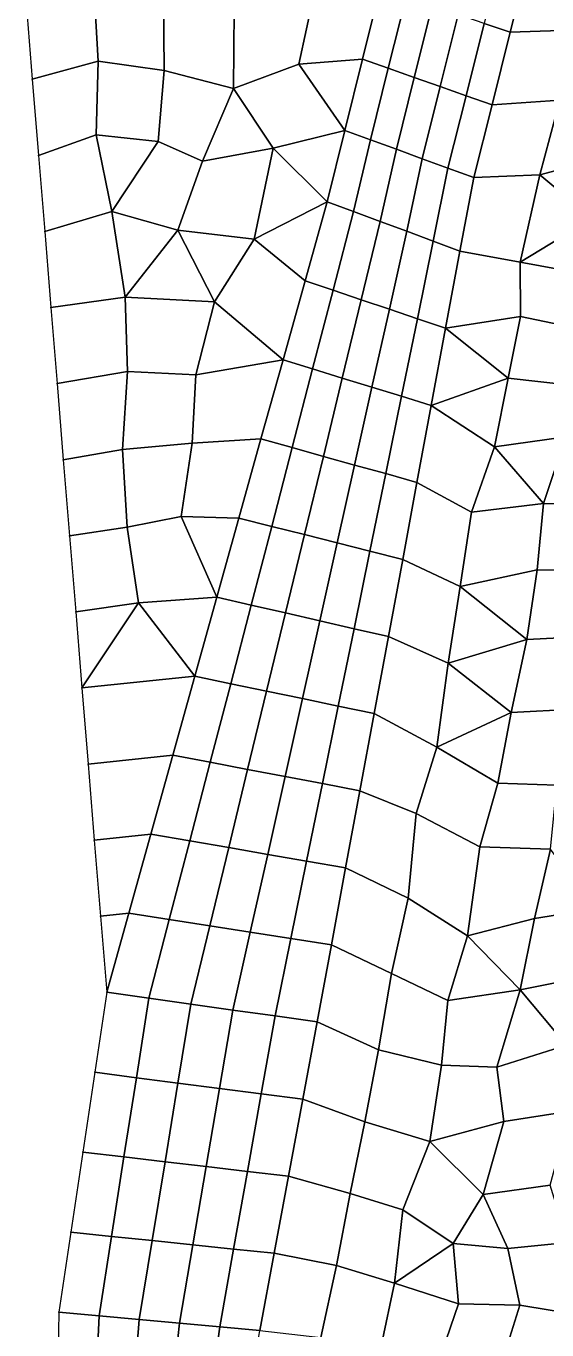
# Model space of a CAD drawing. Extents: x 391089 to 406232, y 6461839 to 6471033.
# Drawn here: x 402521.8 to 402555.9, y 6469660.6 to 6469745.9 of the extents above; entities that cross this region are included whole.
import ezdxf

# ---------------------------------------------------------------- set-up
doc = ezdxf.new("R2010")
doc.units = 0
for name, color, linetype in [('MESH_BOUND', 25, 'CONTINUOUS'), ('MESH_ELEMS', 18, 'CONTINUOUS'), ('MESH_NODES', 18, 'CONTINUOUS')]:
    doc.layers.add(name, color=color, linetype=linetype)

msp = doc.modelspace()

# ---------------------------------------------------------------- linework, layer by layer
at = {"layer": 'MESH_BOUND', "color": 25}
for points in [[(402521.788, 6469747.4, 1.137), (402522.195, 6469742.42, 0.95)], [(402522.195, 6469742.42, 0.95), (402522.601, 6469737.44, 1.026)], [(402522.601, 6469737.44, 1.026), (402523.007, 6469732.46, 1.182)], [(402523.007, 6469732.46, 1.182), (402523.414, 6469727.48, 1.208)], [(402523.414, 6469727.48, 1.208), (402523.82, 6469722.5, 1.337)], [(402523.82, 6469722.5, 1.337), (402524.226, 6469717.52, 1.1)], [(402524.226, 6469717.52, 1.1), (402524.633, 6469712.54, 0.957)], [(402524.633, 6469712.54, 0.957), (402525.039, 6469707.56, 1.089)], [(402525.039, 6469707.56, 1.089), (402525.445, 6469702.58, 1.13)], [(402525.445, 6469702.58, 1.13), (402525.852, 6469697.6, 1.122)], [(402525.852, 6469697.6, 1.122), (402526.258, 6469692.62, 1.039)], [(402526.258, 6469692.62, 1.039), (402526.664, 6469687.64, 1.029)], [(402526.664, 6469687.64, 1.029), (402527.071, 6469682.66, 0.94)], [(402527.071, 6469682.66, 0.94), (402526.286, 6469677.43, 0.968)], [(402526.286, 6469677.43, 0.968), (402525.502, 6469672.19, 1.186)], [(402525.502, 6469672.19, 1.186), (402524.718, 6469666.96, 1.197)], [(402524.718, 6469666.96, 1.197), (402523.933, 6469661.72, 1.35)], [(402523.933, 6469661.72, 1.35), (402523.845, 6469656.65, 1.439)]]:
    msp.add_polyline3d(points, dxfattribs=at)
at = {"layer": 'MESH_ELEMS', "color": 178}
for points in [[(402554.684, 6469750.25, 1.36), (402552.972, 6469750.82, 1.152), (402551.787, 6469746.08, 1.296), (402553.491, 6469745.5, 1.449)], [(402558.102, 6469745.67, 1.287), (402559.354, 6469750.34, 1.225), (402554.684, 6469750.25, 1.36), (402553.491, 6469745.5, 1.449)], [(402526.514, 6469743.6, 1.233), (402526.228, 6469748.53, 1.162), (402521.788, 6469747.4, 1.137), (402522.195, 6469742.42, 0.95)], [(402526.514, 6469743.6, 1.233), (402530.828, 6469743, 1.326), (402530.798, 6469747.88, 1.285), (402526.228, 6469748.53, 1.162)], [(402530.828, 6469743, 1.326), (402535.369, 6469741.81, 1.074), (402535.411, 6469746.96, 1.021), (402530.798, 6469747.88, 1.285)], [(402539.656, 6469743.42, 1.118), (402540.659, 6469748.05, 1.091), (402535.411, 6469746.96, 1.021), (402535.369, 6469741.81, 1.074)], [(402543.812, 6469743.74, 1.267), (402544.969, 6469748.4, 1.206), (402540.659, 6469748.05, 1.091), (402539.656, 6469743.42, 1.118)], [(402546.673, 6469747.82, 1.213), (402544.969, 6469748.4, 1.206), (402543.812, 6469743.74, 1.267), (402545.51, 6469743.14, 1.316)], [(402548.378, 6469747.24, 1.008), (402546.673, 6469747.82, 1.213), (402545.51, 6469743.14, 1.316), (402547.207, 6469742.54, 1.086)], [(402550.082, 6469746.66, 1.047), (402548.378, 6469747.24, 1.008), (402547.207, 6469742.54, 1.086), (402548.904, 6469741.94, 1.021)], [(402551.787, 6469746.08, 1.296), (402550.082, 6469746.66, 1.047), (402548.904, 6469741.94, 1.021), (402550.601, 6469741.34, 1.548)], [(402553.491, 6469745.5, 1.449), (402551.787, 6469746.08, 1.296), (402550.601, 6469741.34, 1.548), (402552.299, 6469740.75, 1.51)], [(402556.747, 6469741.05, 1.362), (402558.102, 6469745.67, 1.287), (402553.491, 6469745.5, 1.449), (402552.299, 6469740.75, 1.51)], [(402526.386, 6469738.79, 1.316), (402526.514, 6469743.6, 1.233), (402522.195, 6469742.42, 0.95), (402522.601, 6469737.44, 1.026)], [(402526.386, 6469738.79, 1.316), (402530.436, 6469738.36, 1.239), (402530.828, 6469743, 1.326), (402526.514, 6469743.6, 1.233)], [(402539.656, 6469743.42, 1.118), (402535.369, 6469741.81, 1.074), (402537.963, 6469737.92, 1.304), (402542.656, 6469739.07, 1.39)], [(402542.656, 6469739.07, 1.39), (402543.812, 6469743.74, 1.267), (402539.656, 6469743.42, 1.118), (402542.656, 6469739.07, 1.39)], [(402545.51, 6469743.14, 1.316), (402543.812, 6469743.74, 1.267), (402542.656, 6469739.07, 1.39), (402544.346, 6469738.45, 1.458)], [(402535.369, 6469741.81, 1.074), (402530.828, 6469743, 1.326), (402530.436, 6469738.36, 1.239), (402533.332, 6469737.06, 1.12)], [(402547.207, 6469742.54, 1.086), (402545.51, 6469743.14, 1.316), (402544.346, 6469738.45, 1.458), (402546.036, 6469737.84, 1.241)], [(402548.904, 6469741.94, 1.021), (402547.207, 6469742.54, 1.086), (402546.036, 6469737.84, 1.241), (402547.726, 6469737.22, 1.206)], [(402535.369, 6469741.81, 1.074), (402533.332, 6469737.06, 1.12), (402537.963, 6469737.92, 1.304), (402535.369, 6469741.81, 1.074)], [(402550.601, 6469741.34, 1.548), (402548.904, 6469741.94, 1.021), (402547.726, 6469737.22, 1.206), (402549.416, 6469736.61, 1.337)], [(402552.299, 6469740.75, 1.51), (402550.601, 6469741.34, 1.548), (402549.416, 6469736.61, 1.337), (402551.106, 6469735.99, 1.357)], [(402555.425, 6469736.16, 1.345), (402556.747, 6469741.05, 1.362), (402552.299, 6469740.75, 1.51), (402551.106, 6469735.99, 1.357)], [(402560.275, 6469737.46, 1.244), (402561.27, 6469741.27, 1.155), (402556.747, 6469741.05, 1.362), (402555.425, 6469736.16, 1.345)], [(402542.656, 6469739.07, 1.39), (402537.963, 6469737.92, 1.304), (402541.5, 6469734.4, 1.497), (402542.656, 6469739.07, 1.39)], [(402544.346, 6469738.45, 1.458), (402542.656, 6469739.07, 1.39), (402541.5, 6469734.4, 1.497), (402543.238, 6469733.76, 1.226)], [(402527.395, 6469733.77, 1.536), (402526.386, 6469738.79, 1.316), (402522.601, 6469737.44, 1.026), (402523.007, 6469732.46, 1.182)], [(402530.436, 6469738.36, 1.239), (402526.386, 6469738.79, 1.316), (402527.395, 6469733.77, 1.536), (402530.436, 6469738.36, 1.239)], [(402530.436, 6469738.36, 1.239), (402527.395, 6469733.77, 1.536), (402531.724, 6469732.55, 1.226), (402533.332, 6469737.06, 1.12)], [(402546.036, 6469737.84, 1.241), (402544.346, 6469738.45, 1.458), (402543.238, 6469733.76, 1.226), (402544.976, 6469733.11, 1.104)], [(402536.715, 6469731.96, 1.209), (402537.963, 6469737.92, 1.304), (402533.332, 6469737.06, 1.12), (402531.724, 6469732.55, 1.226)], [(402537.963, 6469737.92, 1.304), (402536.715, 6469731.96, 1.209), (402541.5, 6469734.4, 1.497), (402537.963, 6469737.92, 1.304)], [(402547.726, 6469737.22, 1.206), (402546.036, 6469737.84, 1.241), (402544.976, 6469733.11, 1.104), (402546.714, 6469732.47, 0.998)], [(402558.857, 6469733.31, 1.295), (402560.275, 6469737.46, 1.244), (402555.425, 6469736.16, 1.345), (402558.857, 6469733.31, 1.295)], [(402549.416, 6469736.61, 1.337), (402547.726, 6469737.22, 1.206), (402546.714, 6469732.47, 0.998), (402548.452, 6469731.82, 1.298)], [(402551.106, 6469735.99, 1.357), (402549.416, 6469736.61, 1.337), (402548.452, 6469731.82, 1.298), (402550.19, 6469731.18, 1.344)], [(402554.133, 6469730.46, 1.333), (402555.425, 6469736.16, 1.345), (402551.106, 6469735.99, 1.357), (402550.19, 6469731.18, 1.344)], [(402554.133, 6469730.46, 1.333), (402558.857, 6469733.31, 1.295), (402555.425, 6469736.16, 1.345), (402554.133, 6469730.46, 1.333)], [(402541.5, 6469734.4, 1.497), (402536.715, 6469731.96, 1.209), (402540.057, 6469729.23, 1.321), (402541.5, 6469734.4, 1.497)], [(402541.5, 6469734.4, 1.497), (402540.057, 6469729.23, 1.321), (402541.897, 6469728.61, 1.286), (402543.238, 6469733.76, 1.226)], [(402528.28, 6469728.17, 1.217), (402527.395, 6469733.77, 1.536), (402523.007, 6469732.46, 1.182), (402523.414, 6469727.48, 1.208)], [(402528.28, 6469728.17, 1.217), (402531.724, 6469732.55, 1.226), (402527.395, 6469733.77, 1.536), (402528.28, 6469728.17, 1.217)], [(402543.238, 6469733.76, 1.226), (402541.897, 6469728.61, 1.286), (402543.736, 6469727.99, 1.067), (402544.976, 6469733.11, 1.104)], [(402544.976, 6469733.11, 1.104), (402543.736, 6469727.99, 1.067), (402545.576, 6469727.37, 0.979), (402546.714, 6469732.47, 0.998)], [(402558.857, 6469733.31, 1.295), (402554.133, 6469730.46, 1.333), (402558.075, 6469729.74, 1.296), (402558.857, 6469733.31, 1.295)], [(402534.136, 6469727.85, 1.007), (402531.724, 6469732.55, 1.226), (402528.28, 6469728.17, 1.217), (402534.136, 6469727.85, 1.007)], [(402534.136, 6469727.85, 1.007), (402536.715, 6469731.96, 1.209), (402531.724, 6469732.55, 1.226), (402534.136, 6469727.85, 1.007)], [(402546.714, 6469732.47, 0.998), (402545.576, 6469727.37, 0.979), (402547.416, 6469726.75, 1.176), (402548.452, 6469731.82, 1.298)], [(402534.136, 6469727.85, 1.007), (402538.614, 6469724.05, 1.231), (402540.057, 6469729.23, 1.321), (402536.715, 6469731.96, 1.209)], [(402548.452, 6469731.82, 1.298), (402547.416, 6469726.75, 1.176), (402549.255, 6469726.13, 1.311), (402550.19, 6469731.18, 1.344)], [(402550.19, 6469731.18, 1.344), (402549.255, 6469726.13, 1.311), (402554.173, 6469726.89, 1.312), (402554.133, 6469730.46, 1.333)], [(402554.173, 6469726.89, 1.312), (402558.249, 6469726.04, 1.286), (402558.075, 6469729.74, 1.296), (402554.133, 6469730.46, 1.333)], [(402540.057, 6469729.23, 1.321), (402538.614, 6469724.05, 1.231), (402540.555, 6469723.46, 1.212), (402541.897, 6469728.61, 1.286)], [(402528.427, 6469723.29, 0.983), (402528.28, 6469728.17, 1.217), (402523.414, 6469727.48, 1.208), (402523.82, 6469722.5, 1.337)], [(402532.903, 6469723.08, 0.768), (402534.136, 6469727.85, 1.007), (402528.28, 6469728.17, 1.217), (402528.427, 6469723.29, 0.983)], [(402541.897, 6469728.61, 1.286), (402540.555, 6469723.46, 1.212), (402542.497, 6469722.86, 0.874), (402543.736, 6469727.99, 1.067)], [(402543.736, 6469727.99, 1.067), (402542.497, 6469722.86, 0.874), (402544.438, 6469722.27, 0.864), (402545.576, 6469727.37, 0.979)], [(402532.903, 6469723.08, 0.768), (402538.614, 6469724.05, 1.231), (402534.136, 6469727.85, 1.007), (402532.903, 6469723.08, 0.768)], [(402545.576, 6469727.37, 0.979), (402544.438, 6469722.27, 0.864), (402546.379, 6469721.68, 1.104), (402547.416, 6469726.75, 1.176)], [(402547.416, 6469726.75, 1.176), (402546.379, 6469721.68, 1.104), (402548.321, 6469721.08, 1.183), (402549.255, 6469726.13, 1.311)], [(402549.255, 6469726.13, 1.311), (402553.368, 6469722.86, 1.253), (402554.173, 6469726.89, 1.312), (402549.255, 6469726.13, 1.311)], [(402557.636, 6469722.38, 1.276), (402558.249, 6469726.04, 1.286), (402554.173, 6469726.89, 1.312), (402553.368, 6469722.86, 1.253)], [(402553.368, 6469722.86, 1.253), (402549.255, 6469726.13, 1.311), (402548.321, 6469721.08, 1.183), (402553.368, 6469722.86, 1.253)], [(402537.171, 6469718.88, 1.085), (402538.614, 6469724.05, 1.231), (402532.903, 6469723.08, 0.768), (402532.656, 6469718.6, 0.746)], [(402538.614, 6469724.05, 1.231), (402537.171, 6469718.88, 1.085), (402539.214, 6469718.31, 1.136), (402540.555, 6469723.46, 1.212)], [(402528.108, 6469718.19, 0.856), (402528.427, 6469723.29, 0.983), (402523.82, 6469722.5, 1.337), (402524.226, 6469717.52, 1.1)], [(402532.656, 6469718.6, 0.746), (402532.903, 6469723.08, 0.768), (402528.427, 6469723.29, 0.983), (402528.108, 6469718.19, 0.856)], [(402540.555, 6469723.46, 1.212), (402539.214, 6469718.31, 1.136), (402541.257, 6469717.74, 0.85), (402542.497, 6469722.86, 0.874)], [(402542.497, 6469722.86, 0.874), (402541.257, 6469717.74, 0.85), (402543.3, 6469717.17, 0.85), (402544.438, 6469722.27, 0.864)], [(402553.368, 6469722.86, 1.253), (402548.321, 6469721.08, 1.183), (402552.466, 6469718.36, 1.205), (402553.368, 6469722.86, 1.253)], [(402557.128, 6469719.02, 1.218), (402557.636, 6469722.38, 1.276), (402553.368, 6469722.86, 1.253), (402552.466, 6469718.36, 1.205)], [(402544.438, 6469722.27, 0.864), (402543.3, 6469717.17, 0.85), (402545.343, 6469716.61, 1.093), (402546.379, 6469721.68, 1.104)], [(402546.379, 6469721.68, 1.104), (402545.343, 6469716.61, 1.093), (402547.386, 6469716.04, 1.13), (402548.321, 6469721.08, 1.183)], [(402547.386, 6469716.04, 1.13), (402550.951, 6469714.08, 1.143), (402552.466, 6469718.36, 1.205), (402548.321, 6469721.08, 1.183)], [(402531.934, 6469713.8, 0.739), (402532.656, 6469718.6, 0.746), (402528.108, 6469718.19, 0.856), (402528.416, 6469713.1, 0.682)], [(402532.656, 6469718.6, 0.746), (402531.934, 6469713.8, 0.739), (402535.728, 6469713.7, 0.865), (402537.171, 6469718.88, 1.085)], [(402537.171, 6469718.88, 1.085), (402535.728, 6469713.7, 0.865), (402537.873, 6469713.16, 0.94), (402539.214, 6469718.31, 1.136)], [(402555.674, 6469714.66, 1.128), (402557.128, 6469719.02, 1.218), (402552.466, 6469718.36, 1.205), (402555.674, 6469714.66, 1.128)], [(402557.128, 6469719.02, 1.218), (402555.674, 6469714.66, 1.128), (402559.441, 6469714.62, 1.107), (402561.453, 6469718.81, 1.191)], [(402528.416, 6469713.1, 0.682), (402528.108, 6469718.19, 0.856), (402524.226, 6469717.52, 1.1), (402524.633, 6469712.54, 0.957)], [(402539.214, 6469718.31, 1.136), (402537.873, 6469713.16, 0.94), (402540.017, 6469712.62, 0.857), (402541.257, 6469717.74, 0.85)], [(402541.257, 6469717.74, 0.85), (402540.017, 6469712.62, 0.857), (402542.162, 6469712.08, 0.882), (402543.3, 6469717.17, 0.85)], [(402550.951, 6469714.08, 1.143), (402555.674, 6469714.66, 1.128), (402552.466, 6469718.36, 1.205), (402550.951, 6469714.08, 1.143)], [(402543.3, 6469717.17, 0.85), (402542.162, 6469712.08, 0.882), (402544.307, 6469711.53, 1.019), (402545.343, 6469716.61, 1.093)], [(402545.343, 6469716.61, 1.093), (402544.307, 6469711.53, 1.019), (402546.451, 6469710.99, 1.09), (402547.386, 6469716.04, 1.13)], [(402550.951, 6469714.08, 1.143), (402547.386, 6469716.04, 1.13), (402546.451, 6469710.99, 1.09), (402550.209, 6469709.23, 1.07)], [(402555.259, 6469710.32, 1.026), (402555.674, 6469714.66, 1.128), (402550.951, 6469714.08, 1.143), (402550.209, 6469709.23, 1.07)], [(402559.021, 6469710.26, 1.01), (402559.441, 6469714.62, 1.107), (402555.674, 6469714.66, 1.128), (402555.259, 6469710.32, 1.026)], [(402531.934, 6469713.8, 0.739), (402528.416, 6469713.1, 0.682), (402529.153, 6469708.15, 0.659), (402534.285, 6469708.53, 0.807)], [(402534.285, 6469708.53, 0.807), (402535.728, 6469713.7, 0.865), (402531.934, 6469713.8, 0.739), (402534.285, 6469708.53, 0.807)], [(402535.728, 6469713.7, 0.865), (402534.285, 6469708.53, 0.807), (402536.532, 6469708.01, 0.89), (402537.873, 6469713.16, 0.94)], [(402529.153, 6469708.15, 0.659), (402528.416, 6469713.1, 0.682), (402524.633, 6469712.54, 0.957), (402525.039, 6469707.56, 1.089)], [(402537.873, 6469713.16, 0.94), (402536.532, 6469708.01, 0.89), (402538.778, 6469707.5, 0.878), (402540.017, 6469712.62, 0.857)], [(402540.017, 6469712.62, 0.857), (402538.778, 6469707.5, 0.878), (402541.024, 6469706.98, 0.859), (402542.162, 6469712.08, 0.882)], [(402542.162, 6469712.08, 0.882), (402541.024, 6469706.98, 0.859), (402543.27, 6469706.46, 1.08), (402544.307, 6469711.53, 1.019)], [(402544.307, 6469711.53, 1.019), (402543.27, 6469706.46, 1.08), (402545.517, 6469705.95, 1.028), (402546.451, 6469710.99, 1.09)], [(402545.517, 6469705.95, 1.028), (402549.427, 6469704.2, 0.916), (402550.209, 6469709.23, 1.07), (402546.451, 6469710.99, 1.09)], [(402554.588, 6469705.75, 0.902), (402555.259, 6469710.32, 1.026), (402550.209, 6469709.23, 1.07), (402554.588, 6469705.75, 0.902)], [(402555.259, 6469710.32, 1.026), (402554.588, 6469705.75, 0.902), (402558.469, 6469705.95, 0.919), (402559.021, 6469710.26, 1.01)], [(402549.427, 6469704.2, 0.916), (402554.588, 6469705.75, 0.902), (402550.209, 6469709.23, 1.07), (402549.427, 6469704.2, 0.916)], [(402534.285, 6469708.53, 0.807), (402529.153, 6469708.15, 0.659), (402532.842, 6469703.36, 0.544), (402534.285, 6469708.53, 0.807)], [(402534.285, 6469708.53, 0.807), (402532.842, 6469703.36, 0.544), (402535.19, 6469702.86, 0.968), (402536.532, 6469708.01, 0.89)], [(402525.445, 6469702.58, 1.13), (402529.153, 6469708.15, 0.659), (402525.039, 6469707.56, 1.089), (402525.445, 6469702.58, 1.13)], [(402529.153, 6469708.15, 0.659), (402525.445, 6469702.58, 1.13), (402532.842, 6469703.36, 0.544), (402529.153, 6469708.15, 0.659)], [(402536.532, 6469708.01, 0.89), (402535.19, 6469702.86, 0.968), (402537.538, 6469702.37, 0.789), (402538.778, 6469707.5, 0.878)], [(402538.778, 6469707.5, 0.878), (402537.538, 6469702.37, 0.789), (402539.886, 6469701.88, 0.753), (402541.024, 6469706.98, 0.859)], [(402541.024, 6469706.98, 0.859), (402539.886, 6469701.88, 0.753), (402542.234, 6469701.39, 0.878), (402543.27, 6469706.46, 1.08)], [(402543.27, 6469706.46, 1.08), (402542.234, 6469701.39, 0.878), (402544.582, 6469700.9, 0.783), (402545.517, 6469705.95, 1.028)], [(402544.582, 6469700.9, 0.783), (402548.687, 6469698.71, 0.748), (402549.427, 6469704.2, 0.916), (402545.517, 6469705.95, 1.028)], [(402554.588, 6469705.75, 0.902), (402549.427, 6469704.2, 0.916), (402553.547, 6469700.98, 0.799), (402554.588, 6469705.75, 0.902)], [(402554.588, 6469705.75, 0.902), (402553.547, 6469700.98, 0.799), (402557.719, 6469701.19, 0.84), (402558.469, 6469705.95, 0.919)], [(402548.687, 6469698.71, 0.748), (402553.547, 6469700.98, 0.799), (402549.427, 6469704.2, 0.916), (402548.687, 6469698.71, 0.748)], [(402531.399, 6469698.18, 0.802), (402532.842, 6469703.36, 0.544), (402525.445, 6469702.58, 1.13), (402525.852, 6469697.6, 1.122)], [(402532.842, 6469703.36, 0.544), (402531.399, 6469698.18, 0.802), (402533.849, 6469697.72, 0.947), (402535.19, 6469702.86, 0.968)], [(402535.19, 6469702.86, 0.968), (402533.849, 6469697.72, 0.947), (402536.299, 6469697.25, 0.632), (402537.538, 6469702.37, 0.789)], [(402537.538, 6469702.37, 0.789), (402536.299, 6469697.25, 0.632), (402538.748, 6469696.79, 0.718), (402539.886, 6469701.88, 0.753)], [(402539.886, 6469701.88, 0.753), (402538.748, 6469696.79, 0.718), (402541.198, 6469696.32, 0.949), (402542.234, 6469701.39, 0.878)], [(402542.234, 6469701.39, 0.878), (402541.198, 6469696.32, 0.949), (402543.647, 6469695.85, 0.868), (402544.582, 6469700.9, 0.783)], [(402548.687, 6469698.71, 0.748), (402544.582, 6469700.9, 0.783), (402543.647, 6469695.85, 0.868), (402547.343, 6469694.37, 0.692)], [(402552.672, 6469696.35, 0.73), (402553.547, 6469700.98, 0.799), (402548.687, 6469698.71, 0.748), (402552.672, 6469696.35, 0.73)], [(402556.54, 6469696.22, 0.743), (402557.719, 6469701.19, 0.84), (402553.547, 6469700.98, 0.799), (402552.672, 6469696.35, 0.73)], [(402525.852, 6469697.6, 1.122), (402526.258, 6469692.62, 1.039), (402529.957, 6469693.01, 0.713), (402531.399, 6469698.18, 0.802)], [(402531.399, 6469698.18, 0.802), (402529.957, 6469693.01, 0.713), (402532.508, 6469692.57, 0.543), (402533.849, 6469697.72, 0.947)], [(402547.343, 6469694.37, 0.692), (402551.496, 6469692.19, 0.668), (402552.672, 6469696.35, 0.73), (402548.687, 6469698.71, 0.748)], [(402533.849, 6469697.72, 0.947), (402532.508, 6469692.57, 0.543), (402535.059, 6469692.13, 0.415), (402536.299, 6469697.25, 0.632)], [(402536.299, 6469697.25, 0.632), (402535.059, 6469692.13, 0.415), (402537.61, 6469691.69, 0.732), (402538.748, 6469696.79, 0.718)], [(402538.748, 6469696.79, 0.718), (402537.61, 6469691.69, 0.732), (402540.161, 6469691.25, 0.886), (402541.198, 6469696.32, 0.949)], [(402541.198, 6469696.32, 0.949), (402540.161, 6469691.25, 0.886), (402542.713, 6469690.81, 0.81), (402543.647, 6469695.85, 0.868)], [(402547.343, 6469694.37, 0.692), (402543.647, 6469695.85, 0.868), (402542.713, 6469690.81, 0.81), (402546.806, 6469688.83, 0.607)], [(402552.672, 6469696.35, 0.73), (402551.496, 6469692.19, 0.668), (402556.119, 6469692.02, 0.678), (402556.54, 6469696.22, 0.743)], [(402551.496, 6469692.19, 0.668), (402547.343, 6469694.37, 0.692), (402546.806, 6469688.83, 0.607), (402550.701, 6469686.36, 0.563)], [(402528.514, 6469687.83, 0.983), (402529.957, 6469693.01, 0.713), (402526.258, 6469692.62, 1.039), (402526.664, 6469687.64, 1.029)], [(402529.957, 6469693.01, 0.713), (402528.514, 6469687.83, 0.983), (402531.166, 6469687.42, 0.803), (402532.508, 6469692.57, 0.543)], [(402532.508, 6469692.57, 0.543), (402531.166, 6469687.42, 0.803), (402533.819, 6469687.01, 0.717), (402535.059, 6469692.13, 0.415)], [(402535.059, 6469692.13, 0.415), (402533.819, 6469687.01, 0.717), (402536.472, 6469686.59, 0.67), (402537.61, 6469691.69, 0.732)], [(402555.087, 6469687.5, 0.623), (402556.119, 6469692.02, 0.678), (402551.496, 6469692.19, 0.668), (402550.701, 6469686.36, 0.563)], [(402537.61, 6469691.69, 0.732), (402536.472, 6469686.59, 0.67), (402539.125, 6469686.18, 0.926), (402540.161, 6469691.25, 0.886)], [(402540.161, 6469691.25, 0.886), (402539.125, 6469686.18, 0.926), (402541.778, 6469685.76, 0.893), (402542.713, 6469690.81, 0.81)], [(402559.052, 6469688.13, 0.666), (402556.119, 6469692.02, 0.678), (402555.087, 6469687.5, 0.623), (402559.052, 6469688.13, 0.666)], [(402546.806, 6469688.83, 0.607), (402542.713, 6469690.81, 0.81), (402541.778, 6469685.76, 0.893), (402545.723, 6469683.89, 0.688)], [(402545.723, 6469683.89, 0.688), (402549.411, 6469682.13, 0.562), (402550.701, 6469686.36, 0.563), (402546.806, 6469688.83, 0.607)], [(402526.664, 6469687.64, 1.029), (402527.071, 6469682.66, 0.94), (402528.514, 6469687.83, 0.983), (402526.664, 6469687.64, 1.029)], [(402528.514, 6469687.83, 0.983), (402527.071, 6469682.66, 0.94), (402529.825, 6469682.27, 0.708), (402531.166, 6469687.42, 0.803)], [(402558.934, 6469683.79, 0.619), (402559.052, 6469688.13, 0.666), (402555.087, 6469687.5, 0.623), (402554.153, 6469682.83, 0.577)], [(402531.166, 6469687.42, 0.803), (402529.825, 6469682.27, 0.708), (402532.58, 6469681.88, 0.698), (402533.819, 6469687.01, 0.717)], [(402533.819, 6469687.01, 0.717), (402532.58, 6469681.88, 0.698), (402535.334, 6469681.49, 0.881), (402536.472, 6469686.59, 0.67)], [(402554.153, 6469682.83, 0.577), (402555.087, 6469687.5, 0.623), (402550.701, 6469686.36, 0.563), (402554.153, 6469682.83, 0.577)], [(402536.472, 6469686.59, 0.67), (402535.334, 6469681.49, 0.881), (402538.089, 6469681.11, 0.924), (402539.125, 6469686.18, 0.926)], [(402539.125, 6469686.18, 0.926), (402538.089, 6469681.11, 0.924), (402540.843, 6469680.72, 0.956), (402541.778, 6469685.76, 0.893)], [(402549.411, 6469682.13, 0.562), (402554.153, 6469682.83, 0.577), (402550.701, 6469686.36, 0.563), (402549.411, 6469682.13, 0.562)], [(402545.723, 6469683.89, 0.688), (402541.778, 6469685.76, 0.893), (402540.843, 6469680.72, 0.956), (402544.858, 6469678.89, 0.754)], [(402544.858, 6469678.89, 0.754), (402548.986, 6469677.89, 0.629), (402549.411, 6469682.13, 0.562), (402545.723, 6469683.89, 0.688)], [(402557.167, 6469679.19, 0.61), (402558.934, 6469683.79, 0.619), (402554.153, 6469682.83, 0.577), (402557.167, 6469679.19, 0.61)], [(402552.621, 6469677.76, 0.572), (402554.153, 6469682.83, 0.577), (402549.411, 6469682.13, 0.562), (402548.986, 6469677.89, 0.629)], [(402552.621, 6469677.76, 0.572), (402557.167, 6469679.19, 0.61), (402554.153, 6469682.83, 0.577), (402552.621, 6469677.76, 0.572)], [(402527.071, 6469682.66, 0.94), (402526.286, 6469677.43, 0.968), (402529.011, 6469677.07, 0.688), (402529.825, 6469682.27, 0.708)], [(402529.825, 6469682.27, 0.708), (402529.011, 6469677.07, 0.688), (402531.735, 6469676.72, 0.505), (402532.58, 6469681.88, 0.698)], [(402532.58, 6469681.88, 0.698), (402531.735, 6469676.72, 0.505), (402534.46, 6469676.37, 0.599), (402535.334, 6469681.49, 0.881)], [(402535.334, 6469681.49, 0.881), (402534.46, 6469676.37, 0.599), (402537.184, 6469676.02, 0.767), (402538.089, 6469681.11, 0.924)], [(402538.089, 6469681.11, 0.924), (402537.184, 6469676.02, 0.767), (402539.909, 6469675.67, 0.749), (402540.843, 6469680.72, 0.956)], [(402544.858, 6469678.89, 0.754), (402540.843, 6469680.72, 0.956), (402539.909, 6469675.67, 0.749), (402543.974, 6469674.18, 0.76)], [(402548.986, 6469677.89, 0.629), (402544.858, 6469678.89, 0.754), (402543.974, 6469674.18, 0.76), (402548.22, 6469672.89, 0.682)], [(402557.411, 6469674.88, 0.641), (402557.167, 6469679.19, 0.61), (402552.621, 6469677.76, 0.572), (402553.071, 6469674.21, 0.575)], [(402548.986, 6469677.89, 0.629), (402548.22, 6469672.89, 0.682), (402553.071, 6469674.21, 0.575), (402552.621, 6469677.76, 0.572)], [(402526.286, 6469677.43, 0.968), (402525.502, 6469672.19, 1.186), (402528.196, 6469671.88, 1.106), (402529.011, 6469677.07, 0.688)], [(402529.011, 6469677.07, 0.688), (402528.196, 6469671.88, 1.106), (402530.891, 6469671.57, 0.721), (402531.735, 6469676.72, 0.505)], [(402531.735, 6469676.72, 0.505), (402530.891, 6469671.57, 0.721), (402533.585, 6469671.25, 0.558), (402534.46, 6469676.37, 0.599)], [(402534.46, 6469676.37, 0.599), (402533.585, 6469671.25, 0.558), (402536.279, 6469670.94, 0.978), (402537.184, 6469676.02, 0.767)], [(402537.184, 6469676.02, 0.767), (402536.279, 6469670.94, 0.978), (402538.974, 6469670.63, 0.927), (402539.909, 6469675.67, 0.749)], [(402543.974, 6469674.18, 0.76), (402539.909, 6469675.67, 0.749), (402538.974, 6469670.63, 0.927), (402543.016, 6469669.48, 0.846)], [(402543.016, 6469669.48, 0.846), (402546.465, 6469668.42, 0.84), (402548.22, 6469672.89, 0.682), (402543.974, 6469674.18, 0.76)], [(402551.728, 6469669.42, 0.739), (402553.071, 6469674.21, 0.575), (402548.22, 6469672.89, 0.682), (402551.728, 6469669.42, 0.739)], [(402556.118, 6469670.03, 0.749), (402557.411, 6469674.88, 0.641), (402553.071, 6469674.21, 0.575), (402551.728, 6469669.42, 0.739)], [(402551.728, 6469669.42, 0.739), (402548.22, 6469672.89, 0.682), (402546.465, 6469668.42, 0.84), (402549.749, 6469666.22, 0.885)], [(402525.502, 6469672.19, 1.186), (402524.718, 6469666.96, 1.197), (402527.382, 6469666.68, 1.133), (402528.196, 6469671.88, 1.106)], [(402528.196, 6469671.88, 1.106), (402527.382, 6469666.68, 1.133), (402530.046, 6469666.41, 0.845), (402530.891, 6469671.57, 0.721)], [(402530.891, 6469671.57, 0.721), (402530.046, 6469666.41, 0.845), (402532.71, 6469666.13, 0.492), (402533.585, 6469671.25, 0.558)], [(402533.585, 6469671.25, 0.558), (402532.71, 6469666.13, 0.492), (402535.375, 6469665.85, 1.06), (402536.279, 6469670.94, 0.978)], [(402536.279, 6469670.94, 0.978), (402535.375, 6469665.85, 1.06), (402538.039, 6469665.58, 0.942), (402538.974, 6469670.63, 0.927)], [(402543.016, 6469669.48, 0.846), (402538.974, 6469670.63, 0.927), (402538.039, 6469665.58, 0.942), (402542.115, 6469664.77, 1.004)], [(402556.118, 6469670.03, 0.749), (402551.728, 6469669.42, 0.739), (402553.345, 6469665.89, 0.897), (402557.268, 6469666.29, 0.863)], [(402546.465, 6469668.42, 0.84), (402543.016, 6469669.48, 0.846), (402542.115, 6469664.77, 1.004), (402545.915, 6469663.61, 1.042)], [(402553.345, 6469665.89, 0.897), (402551.728, 6469669.42, 0.739), (402549.749, 6469666.22, 0.885), (402553.345, 6469665.89, 0.897)], [(402546.465, 6469668.42, 0.84), (402545.915, 6469663.61, 1.042), (402549.749, 6469666.22, 0.885), (402546.465, 6469668.42, 0.84)], [(402524.718, 6469666.96, 1.197), (402523.933, 6469661.72, 1.35), (402526.567, 6469661.49, 1.239), (402527.382, 6469666.68, 1.133)], [(402527.382, 6469666.68, 1.133), (402526.567, 6469661.49, 1.239), (402529.202, 6469661.25, 1.059), (402530.046, 6469666.41, 0.845)], [(402530.046, 6469666.41, 0.845), (402529.202, 6469661.25, 1.059), (402531.836, 6469661.01, 0.462), (402532.71, 6469666.13, 0.492)], [(402532.71, 6469666.13, 0.492), (402531.836, 6469661.01, 0.462), (402534.47, 6469660.77, 1.083), (402535.375, 6469665.85, 1.06)], [(402535.375, 6469665.85, 1.06), (402534.47, 6469660.77, 1.083), (402537.104, 6469660.53, 1.149), (402538.039, 6469665.58, 0.942)], [(402550.115, 6469662.26, 1.038), (402549.749, 6469666.22, 0.885), (402545.915, 6469663.61, 1.042), (402550.115, 6469662.26, 1.038)], [(402553.345, 6469665.89, 0.897), (402549.749, 6469666.22, 0.885), (402550.115, 6469662.26, 1.038), (402554.112, 6469662.18, 1.009)], [(402557.268, 6469666.29, 0.863), (402553.345, 6469665.89, 0.897), (402554.112, 6469662.18, 1.009), (402558.218, 6469661.5, 1.041)], [(402541.085, 6469660.07, 1.136), (402542.115, 6469664.77, 1.004), (402538.039, 6469665.58, 0.942), (402537.104, 6469660.53, 1.149)], [(402545.915, 6469663.61, 1.042), (402542.115, 6469664.77, 1.004), (402541.085, 6469660.07, 1.136), (402545.066, 6469659.61, 1.176)], [(402549.046, 6469659.15, 1.149), (402550.115, 6469662.26, 1.038), (402545.915, 6469663.61, 1.042), (402545.066, 6469659.61, 1.176)], [(402553.027, 6469658.69, 1.146), (402554.112, 6469662.18, 1.009), (402550.115, 6469662.26, 1.038), (402549.046, 6469659.15, 1.149)], [(402523.933, 6469661.72, 1.35), (402523.845, 6469656.65, 1.439), (402526.328, 6469656.42, 1.265), (402526.567, 6469661.49, 1.239)], [(402526.567, 6469661.49, 1.239), (402526.328, 6469656.42, 1.265), (402528.811, 6469656.2, 1.226), (402529.202, 6469661.25, 1.059)], [(402557.007, 6469658.22, 1.126), (402558.218, 6469661.5, 1.041), (402554.112, 6469662.18, 1.009), (402553.027, 6469658.69, 1.146)], [(402529.202, 6469661.25, 1.059), (402528.811, 6469656.2, 1.226), (402531.294, 6469655.98, 0.669), (402531.836, 6469661.01, 0.462)], [(402531.836, 6469661.01, 0.462), (402531.294, 6469655.98, 0.669), (402533.778, 6469655.76, 0.978), (402534.47, 6469660.77, 1.083)], [(402534.47, 6469660.77, 1.083), (402533.778, 6469655.76, 0.978), (402536.261, 6469655.54, 1.1), (402537.104, 6469660.53, 1.149)]]:
    msp.add_3dface(points, dxfattribs=at)
at = {"layer": 'MESH_NODES', "color": 18}
for p in [(402553.491, 6469745.5, 1.449), (402526.514, 6469743.6, 1.233), (402539.656, 6469743.42, 1.118), (402543.812, 6469743.74, 1.267), (402530.828, 6469743, 1.326), (402545.51, 6469743.14, 1.316), (402547.207, 6469742.54, 1.086), (402522.195, 6469742.42, 0.95), (402535.369, 6469741.81, 1.074), (402548.904, 6469741.94, 1.021), (402550.601, 6469741.34, 1.548), (402552.299, 6469740.75, 1.51), (402542.656, 6469739.07, 1.39), (402526.386, 6469738.79, 1.316), (402530.436, 6469738.36, 1.239), (402544.346, 6469738.45, 1.458), (402522.601, 6469737.44, 1.026), (402537.963, 6469737.92, 1.304), (402546.036, 6469737.84, 1.241), (402533.332, 6469737.06, 1.12), (402547.726, 6469737.22, 1.206), (402549.416, 6469736.61, 1.337), (402551.106, 6469735.99, 1.357), (402555.425, 6469736.16, 1.345), (402541.5, 6469734.4, 1.497), (402527.395, 6469733.77, 1.536), (402543.238, 6469733.76, 1.226), (402544.976, 6469733.11, 1.104), (402523.007, 6469732.46, 1.182), (402531.724, 6469732.55, 1.226), (402546.714, 6469732.47, 0.998), (402536.715, 6469731.96, 1.209), (402548.452, 6469731.82, 1.298), (402550.19, 6469731.18, 1.344), (402554.133, 6469730.46, 1.333), (402540.057, 6469729.23, 1.321), (402528.28, 6469728.17, 1.217), (402541.897, 6469728.61, 1.286), (402543.736, 6469727.99, 1.067), (402523.414, 6469727.48, 1.208), (402534.136, 6469727.85, 1.007), (402545.576, 6469727.37, 0.979), (402547.416, 6469726.75, 1.176), (402554.173, 6469726.89, 1.312), (402549.255, 6469726.13, 1.311), (402538.614, 6469724.05, 1.231), (402528.427, 6469723.29, 0.983), (402532.903, 6469723.08, 0.768), (402540.555, 6469723.46, 1.212), (402542.497, 6469722.86, 0.874), (402553.368, 6469722.86, 1.253), (402523.82, 6469722.5, 1.337), (402544.438, 6469722.27, 0.864), (402546.379, 6469721.68, 1.104), (402548.321, 6469721.08, 1.183), (402532.656, 6469718.6, 0.746), (402537.171, 6469718.88, 1.085), (402528.108, 6469718.19, 0.856), (402539.214, 6469718.31, 1.136), (402541.257, 6469717.74, 0.85), (402552.466, 6469718.36, 1.205), (402524.226, 6469717.52, 1.1), (402543.3, 6469717.17, 0.85), (402545.343, 6469716.61, 1.093), (402547.386, 6469716.04, 1.13), (402555.674, 6469714.66, 1.128), (402531.934, 6469713.8, 0.739), (402535.728, 6469713.7, 0.865), (402550.951, 6469714.08, 1.143), (402528.416, 6469713.1, 0.682), (402537.873, 6469713.16, 0.94), (402540.017, 6469712.62, 0.857), (402524.633, 6469712.54, 0.957), (402542.162, 6469712.08, 0.882), (402544.307, 6469711.53, 1.019), (402546.451, 6469710.99, 1.09), (402555.259, 6469710.32, 1.026), (402550.209, 6469709.23, 1.07), (402534.285, 6469708.53, 0.807), (402525.039, 6469707.56, 1.089), (402529.153, 6469708.15, 0.659), (402536.532, 6469708.01, 0.89), (402538.778, 6469707.5, 0.878), (402541.024, 6469706.98, 0.859), (402543.27, 6469706.46, 1.08), (402545.517, 6469705.95, 1.028), (402554.588, 6469705.75, 0.902), (402549.427, 6469704.2, 0.916), (402532.842, 6469703.36, 0.544), (402525.445, 6469702.58, 1.13), (402535.19, 6469702.86, 0.968), (402537.538, 6469702.37, 0.789), (402539.886, 6469701.88, 0.753), (402542.234, 6469701.39, 0.878), (402544.582, 6469700.9, 0.783), (402553.547, 6469700.98, 0.799), (402531.399, 6469698.18, 0.802), (402548.687, 6469698.71, 0.748), (402525.852, 6469697.6, 1.122), (402533.849, 6469697.72, 0.947), (402536.299, 6469697.25, 0.632), (402538.748, 6469696.79, 0.718), (402541.198, 6469696.32, 0.949), (402543.647, 6469695.85, 0.868), (402552.672, 6469696.35, 0.73), (402547.343, 6469694.37, 0.692), (402529.957, 6469693.01, 0.713), (402526.258, 6469692.62, 1.039), (402532.508, 6469692.57, 0.543), (402535.059, 6469692.13, 0.415), (402551.496, 6469692.19, 0.668), (402537.61, 6469691.69, 0.732), (402540.161, 6469691.25, 0.886), (402542.713, 6469690.81, 0.81), (402546.806, 6469688.83, 0.607), (402528.514, 6469687.83, 0.983), (402526.664, 6469687.64, 1.029), (402531.166, 6469687.42, 0.803), (402533.819, 6469687.01, 0.717), (402555.087, 6469687.5, 0.623), (402536.472, 6469686.59, 0.67), (402539.125, 6469686.18, 0.926), (402550.701, 6469686.36, 0.563), (402541.778, 6469685.76, 0.893), (402545.723, 6469683.89, 0.688), (402554.153, 6469682.83, 0.577), (402527.071, 6469682.66, 0.94), (402529.825, 6469682.27, 0.708), (402532.58, 6469681.88, 0.698), (402549.411, 6469682.13, 0.562), (402535.334, 6469681.49, 0.881), (402538.089, 6469681.11, 0.924), (402540.843, 6469680.72, 0.956), (402544.858, 6469678.89, 0.754), (402548.986, 6469677.89, 0.629), (402552.621, 6469677.76, 0.572), (402526.286, 6469677.43, 0.968), (402529.011, 6469677.07, 0.688), (402531.735, 6469676.72, 0.505), (402534.46, 6469676.37, 0.599), (402537.184, 6469676.02, 0.767), (402539.909, 6469675.67, 0.749), (402543.974, 6469674.18, 0.76), (402553.071, 6469674.21, 0.575), (402548.22, 6469672.89, 0.682), (402525.502, 6469672.19, 1.186), (402528.196, 6469671.88, 1.106), (402530.891, 6469671.57, 0.721), (402533.585, 6469671.25, 0.558), (402536.279, 6469670.94, 0.978), (402538.974, 6469670.63, 0.927), (402543.016, 6469669.48, 0.846), (402551.728, 6469669.42, 0.739), (402546.465, 6469668.42, 0.84), (402524.718, 6469666.96, 1.197), (402527.382, 6469666.68, 1.133), (402530.046, 6469666.41, 0.845), (402532.71, 6469666.13, 0.492), (402535.375, 6469665.85, 1.06), (402549.749, 6469666.22, 0.885), (402553.345, 6469665.89, 0.897), (402538.039, 6469665.58, 0.942), (402542.115, 6469664.77, 1.004), (402545.915, 6469663.61, 1.042), (402550.115, 6469662.26, 1.038), (402523.933, 6469661.72, 1.35), (402526.567, 6469661.49, 1.239), (402554.112, 6469662.18, 1.009), (402529.202, 6469661.25, 1.059), (402531.836, 6469661.01, 0.462), (402534.47, 6469660.77, 1.083)]:
    msp.add_point(p, dxfattribs=at)

doc.saveas('drawing.dxf')
